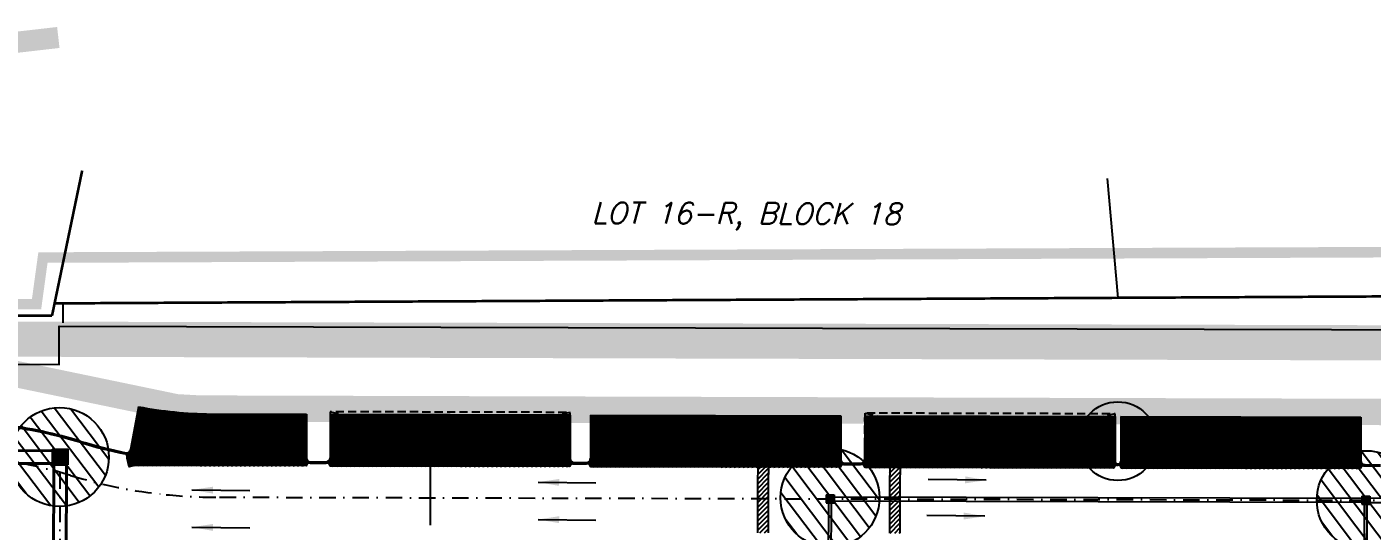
# Model space of a CAD drawing. Header units: feet. Extents: x 26064 to 27719, y 16802 to 28989.
# Drawn here: x 26745 to 27255, y 17937 to 18128 of the extents above; entities that cross this region are included whole.
import ezdxf
from ezdxf.enums import TextEntityAlignment as Align

# ---------------------------------------------------------------- set-up
doc = ezdxf.new("R2010")
doc.units = ezdxf.units.FT
doc.header["$LTSCALE"] = 50
doc.header["$MEASUREMENT"] = 0
for name, pattern in [('BORDER', [1.5, 1, -0.1, 0.1, -0.1, 0.1, -0.1]), ('CENTERPL', [0.25, 0.125, -0.0625, 0, -0.0625]), ('DASHED', [0.75, 0.5, -0.25]), ('HIDDEN', [0.375, 0.25, -0.125]), ('HIDDEN25', [0.0938, 0.0625, -0.0313]), ('PHANTOM', [2.5, 1.25, -0.25, 0.25, -0.25, 0.25, -0.25])]:
    doc.linetypes.add(name, pattern=pattern)
for name, color, linetype in [('CANOPY', 7, 'HIDDEN25'), ('CL-ROADS', 9, 'CENTERPL'), ('CONC-5INCH-BOUNDS', 251, 'Continuous'), ('CONC-5INCH-HATCH', 251, 'Continuous'), ('CURB-B', 4, 'Continuous'), ('CURB-F', 32, 'Continuous'), ('DEMO-UTILITY', 1, 'Continuous'), ('DIM', 4, 'Continuous'), ('FENCES-OTHER', 6, 'FENCE-WOOD'), ('IAN-CHECK', 221, 'Continuous'), ('INLET PROTECTION', 1, 'HIDDEN'), ('INLET-HATCH', 9, 'Continuous'), ('PAINT-MARKINGS', 32, 'Continuous'), ('PARKSTRIPES', 32, 'Continuous'), ('s-adjacent', 252, 'BORDER'), ('s-adjacent-txt-100', 251, 'Continuous'), ('s-adjoiners', 1, 'PHANTOM'), ('SD-INNER', 51, 'Continuous'), ('SD-OUTER', 6, 'Continuous'), ('SD-OUTER-PRIVATE', 6, 'Continuous'), ('SD-STRUCTURE', 6, 'Continuous'), ('SD-STRUCTURE-PRIVATE', 6, 'Continuous'), ('SILT FENCE', 200, 'Continuous'), ('SILT_FENCE', 1, 'HIDDEN'), ('WATER', 5, 'Continuous')]:
    doc.layers.add(name, color=color, linetype=linetype)
doc.styles.add('ls80', font='simplex', dxfattribs={"oblique": 15, "height": 4})
doc.linetypes.add('FENCE-WOOD', pattern='A,1,0,[132,ltypeshp.shx,S=0.05,R=0,X=0,Y=0],-0.1', length=1.1)
doc.dimstyles.new('dim', dxfattribs={"dimtxt": 0.18, "dimasz": 0.16, "dimexe": 0.0625, "dimexo": 0.0625, "dimgap": 0.03, "dimtad": 3, "dimdec": 4, "dimzin": 0, "dimdsep": 46, "dimtxsty": 'ls80', "dimcen": 0.09, "dimclrd": 256, "dimclre": 256, "dimclrt": 256, "dimaunit": 1, "dimadec": 4, "dimazin": 0, "dimtfac": 1, "dimtdec": 4, "dimtofl": 0, "dimtmove": 2, "dimatfit": 3, "dimfxl": 0, "dimtolj": 1, "dimtzin": 0, "dimlwd": -1, "dimlwe": -1, "dimarcsym": 0})

# ---------------------------------------------------------------- blocks, each defined once
blk = doc.blocks.new('ADA-marking')
for p, q in [((-2.84, 3), (-2.84, -3)), ((2.84, 3), (-2.84, 3)), ((-1.4, 0.7), (-1.37, 0.35)), ((-1.26, 2.37), (-1.04, -0.16)), ((-0.89, 1.74), (-0.81, 0.79)), ((0.32, 0.79), (-0.81, 0.79)), ((-0.78, 0.47), (-0.75, 0.16)), ((-0.78, 0.47), (0.32, 0.47)), ((-0.75, 0.16), (0.74, 0.16)), ((0.32, 0.47), (0.32, 0.79)), ((0.74, 0.16), (1.68, -1.69)), ((2.84, -3), (2.84, 3)), ((-2.84, -3), (2.84, -3)), ((-1.04, -0.16), (0.54, -0.16)), ((0.54, -0.16), (1.53, -2.1)), ((0.81, -1.32), (1, -1.68)), ((1.53, -2.1), (2.27, -1.77)), ((1.68, -1.69), (2.14, -1.48)), ((2.14, -1.48), (2.27, -1.77))]:
    blk.add_line(p, q)
for centre, radius, start, end in [((-0.57, -0.87), 1.77, 117.8826, 332.6359), ((-0.57, -0.87), 1.46, 123.2395, 342.159), ((-0.85, 2.19), 0.454, 264.3974, 156.5932)]:
    blk.add_arc(centre, radius, start, end)

msp = doc.modelspace()

# ---------------------------------------------------------------- hatches: boundary and pattern name
at = {"layer": 'CONC-5INCH-HATCH'}
h = msp.add_hatch(dxfattribs=at)
h.set_pattern_fill('ANSI37', scale=3.33, angle=329.2625, style=0)
edge = h.paths.add_edge_path()
edge.add_line((26784.40889, 17967.74955), (26787.34479, 17983.45904))
edge.add_arc((26816.32036, 18138.77939), 157.99998, 259.4327367, 269.3019231)
edge.add_line((26814.39538, 17980.79114), (26850.15436, 17980.69423))
edge.add_line((26850.15436, 17980.69423), (26850.11101, 17964.70003))
edge.add_arc((26852.11623, 17964.70373), 2.00522, 180.1056977, 241.7442438)
edge.add_line((26851.16694, 17962.93744), (26850.45778, 17961.61567))
edge.add_line((26850.45778, 17961.61567), (26785.34461, 17961.78156))
edge.add_line((26785.34461, 17961.78156), (26783.39738, 17961.32516))
edge.add_line((26783.39738, 17961.32516), (26782.62472, 17964.62169))
edge.add_line((26782.62472, 17964.62169), (26782.54681, 17966.11966))
edge.add_arc((26782.44293, 17968.11696), 2, 272.9774085, 349.4142637)
h = msp.add_hatch(dxfattribs=at)
h.set_pattern_fill('ANSI37', scale=3.33, angle=329.2625, style=0)
edge = h.paths.add_edge_path()
edge.add_line((26951.11349, 17962.67417), (26950.39238, 17961.36106))
edge.add_line((26950.39238, 17961.36106), (26859.71424, 17961.59208))
edge.add_line((26859.71424, 17961.59208), (26859.01105, 17962.91705))
edge.add_arc((26858.07347, 17964.68366), 2, 297.9558664, 359.8327778)
edge.add_line((26860.07346, 17964.67783), (26860.12008, 17980.65222))
edge.add_line((26860.12008, 17980.65222), (26950.12375, 17980.4083))
edge.add_line((26950.12375, 17980.4083), (26950.07313, 17964.43475))
edge.add_arc((26952.07312, 17964.42891), 2, 179.8327778, 241.3266378)
h = msp.add_hatch(dxfattribs=at)
h.set_pattern_fill('ANSI37', scale=3.33, angle=329.2625, style=0)
edge = h.paths.add_edge_path()
edge.add_line((27053.80845, 17962.40706), (27053.0735, 17961.09945))
edge.add_line((27053.0735, 17961.09945), (26958.46506, 17961.34049))
edge.add_line((26958.46506, 17961.34049), (26957.74528, 17962.65972))
edge.add_arc((26956.78873, 17964.41613), 2, 298.5729006, 359.8327778)
edge.add_line((26958.78872, 17964.4103), (26958.83539, 17980.3997))
edge.add_line((26958.83539, 17980.3997), (27052.83904, 17980.14494))
edge.add_line((27052.83904, 17980.14494), (27052.78838, 17964.15639))
edge.add_arc((27054.78837, 17964.15055), 2, 179.8327778, 240.6617658)
h = msp.add_hatch(dxfattribs=at)
h.set_pattern_fill('ANSI37', scale=3.33, angle=329.2625, style=0)
edge = h.paths.add_edge_path()
edge.add_line((27157.40696, 17962.13434), (27156.6507, 17960.83556))
edge.add_line((27156.6507, 17960.83556), (27062.4718, 17961.07551))
edge.add_line((27062.4718, 17961.07551), (27061.74278, 17962.38643))
edge.add_arc((27060.77075, 17964.13434), 2, 299.0788571, 359.8327778)
edge.add_line((27062.77074, 17964.1285), (27062.81741, 17980.1179))
edge.add_line((27062.81741, 17980.1179), (27156.82106, 17979.86314))
edge.add_line((27156.82106, 17979.86314), (27156.77291, 17963.36352))
edge.add_arc((27158.2729, 17963.35915), 1.5, 179.8327778, 234.7395031)
h = msp.add_hatch(dxfattribs=at)
h.set_pattern_fill('ANSI37', scale=3.33, angle=329.2625, style=0)
edge = h.paths.add_edge_path()
edge.add_line((27250.94632, 17961.88979), (27250.19213, 17960.59724))
edge.add_line((27250.19213, 17960.59724), (27159.69633, 17960.8278))
edge.add_line((27159.69633, 17960.8278), (27159.03403, 17961.97666))
edge.add_arc((27158.45087, 17963.35866), 1.5, 292.8781769, 359.8327778)
edge.add_line((27159.95086, 17963.35429), (27159.99902, 17979.85453))
edge.add_line((27159.99902, 17979.85453), (27250.00268, 17979.61061))
edge.add_line((27250.00268, 17979.61061), (27249.95602, 17963.62205))
edge.add_arc((27251.95601, 17963.61621), 2, 179.8327778, 239.6787797)
at = {"layer": 'INLET PROTECTION', "linetype": 'Continuous'}
h = msp.add_hatch(dxfattribs=at)
h.set_pattern_fill('ANSI31', scale=37.499998, angle=262.0889784, style=0)
h.set_pattern_definition([(307.088978, (50867.9314, -5299.729), (3.7392183, 2.82681806), [])])
edge = h.paths.add_edge_path()
edge.add_arc((26756.94311, 17964.99708), 18.75, 0, 360)
h = msp.add_hatch(dxfattribs=at)
h.set_pattern_fill('ANSI31', scale=37.499998, angle=262.0889784, style=0)
h.set_pattern_definition([(307.088978, (51160.1643, -5315.1487), (3.7392183, 2.82681806), [])])
edge = h.paths.add_edge_path()
edge.add_arc((27049.17607, 17949.57749), 18.75, 0, 360)
h = msp.add_hatch(dxfattribs=at)
h.set_pattern_fill('ANSI31', scale=37.499998, angle=262.0889784, style=0)
h.set_pattern_definition([(307.088978, (51363.5067, -5316.098), (3.7392183, 2.82681806), [])])
edge = h.paths.add_edge_path()
edge.add_arc((27252.51845, 17948.62833), 18.75, 0, 360)
at = {"layer": 'PAINT-MARKINGS'}
h = msp.add_hatch(dxfattribs=at)
h.set_pattern_fill('ANSI31', scale=10, style=0)
h.paths.add_polyline_path([(27025.83515, 17980.21812), (27021.83516, 17980.22896), (27021.70679, 17936.24675), (27025.70678, 17936.23591)])
h = msp.add_hatch(dxfattribs=at)
h.set_pattern_fill('ANSI31', scale=10, style=0)
h.paths.add_polyline_path([(27075.81736, 17980.08267), (27071.81738, 17980.09351), (27071.68901, 17936.11129), (27075.689, 17936.10045)])

# ---------------------------------------------------------------- linework, layer by layer
at = {"layer": 'CANOPY', "color": 7}
for p, q in [((26950.62792, 17981.90694), (26859.56805, 17962.68063)), ((26859.62425, 17982.15356), (26950.57543, 17962.43425)), ((27157.32524, 17981.33492), (27062.26491, 17962.12997)), ((27062.32179, 17981.61893), (27157.32301, 17961.85019))]:
    msp.add_line(p, q, dxfattribs=at)
at = {"layer": 'CANOPY', "color": 7, "flags": 128}
for points in [[(26859.62425, 17982.15356), (26859.57346, 17964.67929), (26859.56805, 17962.68063), (26950.57543, 17962.43425), (26950.62792, 17981.90694)], [(27062.32179, 17981.61893), (27062.26491, 17962.12997), (27157.32301, 17961.85274), (27157.32524, 17981.35961)]]:
    msp.add_lwpolyline(points, close=True, dxfattribs=at)
at = {"layer": 'CL-ROADS', "color": 7}
for p, q in [((26757.13913, 17959.20332), (26756.12858, 17613.27251)), ((26817.6736, 17949.78425), (27450.66491, 17948.08645)), ((27251.84983, 17948.61971), (27251.38107, 17573.83401))]:
    msp.add_line(p, q, dxfattribs=at)
for centre, radius, start, end in [((26713.70289, 17803.13508), 162, 72.9679353, 90.1544261), ((26816.22029, 18137.78443), 188, 252.9679353, 264.2562671), ((26816.32036, 18138.77941), 189, 264.2562671, 270.4102395)]:
    msp.add_arc(centre, radius, start, end, dxfattribs=at)
at = {"layer": 'CONC-5INCH-BOUNDS', "color": 7, "flags": 128}
for points in [[(26784.40889, 17967.74955), (26787.34479, 17983.45904, 0.043089087), (26814.39538, 17980.79114), (26850.15436, 17980.69423), (26850.11101, 17964.70003, 0.275626849), (26851.16694, 17962.93744), (26850.45778, 17961.61567), (26785.34461, 17961.78156), (26783.39738, 17961.32516), (26782.62472, 17964.62169), (26782.54681, 17966.11966, 0.346461152)], [(26951.11349, 17962.67417), (26950.39238, 17961.36106), (26859.71424, 17961.59208), (26859.01105, 17962.91705, 0.276746249), (26860.07346, 17964.67783), (26860.12008, 17980.65222), (26950.12375, 17980.4083), (26950.07313, 17964.43475, 0.274947694)], [(27053.80845, 17962.40706), (27053.0735, 17961.09945), (26958.46506, 17961.34049), (26957.74528, 17962.65972, 0.27384988), (26958.78872, 17964.4103), (26958.83539, 17980.3997), (27052.83904, 17980.14494), (27052.78838, 17964.15639, 0.271829812)], [(27157.40696, 17962.13434), (27156.6507, 17960.83556), (27062.4718, 17961.07551), (27061.74278, 17962.38643, 0.271478098), (27062.77074, 17964.1285), (27062.81741, 17980.1179), (27156.82106, 17979.86314), (27156.77291, 17963.36352, 0.244267129)], [(27250.94632, 17961.88979), (27250.19213, 17960.59724), (27159.69633, 17960.8278), (27159.03403, 17961.97666, 0.300749818), (27159.95086, 17963.35429), (27159.99902, 17979.85453), (27250.00268, 17979.61061), (27249.95602, 17963.62205, 0.267229135)]]:
    msp.add_lwpolyline(points, format="xyb", close=True, dxfattribs=at)
at = {"layer": 'CURB-B', "color": 7, "flags": 128}
for points in [[(26786.94527, 17984.04301), (26783.9174, 17967.8414)], [(26814.39894, 17981.29113), (26850.66062, 17981.19286)], [(26850.66062, 17981.19286), (26850.61249, 17964.70419)], [(26859.62154, 17981.15357), (26859.57346, 17964.67929)], [(26950.62521, 17980.90694), (26859.62154, 17981.15357)], [(26950.62521, 17980.90694), (26950.57713, 17964.43328)], [(26958.33685, 17980.90105), (26958.28872, 17964.40855)], [(26958.33685, 17980.90105), (27053.3365, 17980.64359)], [(27053.3365, 17980.64359), (27053.28838, 17964.15493)], [(27062.31887, 17980.61925), (27062.27075, 17964.12996)], [(27062.31887, 17980.61925), (27157.32252, 17980.36178)], [(27157.32252, 17980.36178), (27157.2729, 17963.36206)], [(27159.50048, 17980.35589), (27159.44671, 17963.35551)], [(27159.50048, 17980.35588), (27250.50414, 17980.10926)], [(27250.50414, 17980.10926), (27250.45603, 17963.62464)], [(26852.10842, 17963.19982), (26858.0694, 17963.18367)], [(26952.07204, 17962.92891), (26956.78364, 17962.91294)], [(27054.78431, 17962.65056), (27060.76669, 17962.63434)], [(27158.27019, 17962.35915), (27158.444, 17962.35868)], [(27251.95094, 17962.12027), (27257.90288, 17962.10011)]]:
    msp.add_lwpolyline(points, dxfattribs=at)
for points in [[(26786.94527, 17984.04301, 0.043879959), (26814.39894, 17981.29113)], [(26765.09253, 17970.94258, 0.04317724), (26735.50867, 17977.27514)], [(26765.09253, 17970.94258, 0.0252175), (26782.15031, 17966.64578)], [(26782.15031, 17966.64578, 0.417610155), (26783.9174, 17967.8414)], [(26850.61249, 17964.70419, 0.414274637), (26852.10842, 17963.19982)], [(26858.0694, 17963.18367, 0.41415249), (26859.57346, 17964.67929)], [(26950.57713, 17964.43328, 0.414075654), (26952.07204, 17962.92891)], [(26956.78364, 17962.91294, 0.414351485), (26958.28872, 17964.40855)], [(27053.28838, 17964.15493, 0.414274637), (27054.78431, 17962.65056)], [(27060.76669, 17962.63434, 0.41415249), (27062.27075, 17964.12996)], [(27157.2729, 17963.36206, 0.414274637), (27158.27019, 17962.35915)], [(27158.444, 17962.35868, 0.414080941), (27159.44671, 17963.35551)], [(27250.45603, 17963.62464, 0.414076031), (27251.95094, 17962.12027)]]:
    msp.add_lwpolyline(points, format="xyb", dxfattribs=at)
at = {"layer": 'CURB-F', "color": 7}
for p, q in [((26787.34479, 17983.45904), (26784.40889, 17967.74955)), ((26814.39538, 17980.79114), (26850.15916, 17980.69421)), ((26850.11101, 17964.70003), (26850.15436, 17980.69423)), ((26860.12008, 17980.65222), (26860.07346, 17964.67783)), ((26950.12375, 17980.4083), (26860.12008, 17980.65221)), ((26950.1197, 17980.38955), (26950.07313, 17964.43475)), ((26958.83539, 17980.3997), (26958.78872, 17964.4103)), ((26958.83539, 17980.3997), (27052.83904, 17980.14494)), ((27052.83504, 17980.14161), (27052.78838, 17964.15639)), ((27062.81741, 17980.1179), (27062.77074, 17964.1285)), ((27062.81741, 17980.1179), (27156.82106, 17979.86314)), ((27156.82106, 17979.86314), (27156.77291, 17963.36352)), ((27159.99902, 17979.85453), (27159.95086, 17963.35429)), ((27159.99902, 17979.85453), (27250.00268, 17979.61061)), ((27250.00268, 17979.61061), (27249.95602, 17963.62205)), ((26852.10707, 17962.69982), (26858.06805, 17962.68367)), ((26952.0677, 17962.42892), (26956.78331, 17962.41614)), ((27054.78295, 17962.15056), (27060.76533, 17962.13434)), ((27158.26884, 17961.85915), (27158.4468, 17961.85867)), ((27251.95059, 17961.61622), (27257.90657, 17961.60008))]:
    msp.add_line(p, q, dxfattribs=at)
for centre, radius, start, end in [((26816.32036, 18138.77941), 158, 259.432737, 269.3010029), ((26713.70289, 17803.13508), 175, 72.9732321, 82.8625841), ((26816.19171, 18137.79318), 175, 252.9724203, 258.750621), ((26782.44293, 17968.11696), 2, 258.750621, 349.4142637), ((26852.11249, 17964.69981), 2, 179.8327778, 269.844725), ((26858.07347, 17964.68366), 2, 269.844725, 359.8327778), ((26952.07312, 17964.42891), 2, 179.8327778, 269.844765), ((26956.78873, 17964.41613), 2, 269.844765, 359.8327778), ((27054.78837, 17964.15055), 2, 179.8327778, 269.844725), ((27060.77075, 17964.13434), 2, 269.844725, 359.8327778), ((27158.2729, 17963.35915), 1.5, 179.8327778, 269.844725), ((27158.45087, 17963.35866), 1.5, 269.844725, 359.8327778), ((27251.95601, 17963.61621), 2, 179.8327778, 269.844725)]:
    msp.add_arc(centre, radius, start, end, dxfattribs=at)
at = {"layer": 'DEMO-UTILITY', "color": 1, "linetype": 'DASHED', "const_width": 4}
msp.add_lwpolyline([(27139.07639, 16837.55616), (27136.77996, 16836.40038), (27176.86763, 16836.40038), (27177.08777, 16899.81834), (27306.13781, 16899.37037), (27307.17391, 17114.23636), (27497.1933, 17113.50827), (27496.89571, 17057.7123), (27575.39252, 17057.1509), (27578.04835, 18013.41051), (27578.04835, 18043.90918), (26750.68492, 18040.58724), (26748.26576, 18022.94146), (26393.41176, 18022.94146)], dxfattribs=at)
at = {"layer": 'DIM', "color": 7}
msp.add_lwpolyline([(26897.57701, 17964.51782), (26897.55643, 17939.21673)], dxfattribs=at)
at = {"layer": 'FENCES-OTHER', "color": 7, "ltscale": 0.5, "flags": 128}
msp.add_lwpolyline([(26250.46134, 18001.75788), (26756.80215, 18000.00023), (26756.86622, 18014.63596), (27577.18074, 18012.41286)], dxfattribs=at)
msp.add_lwpolyline([(26250.46134, 18001.75788), (26756.80215, 18000.00023), (26756.86622, 18014.63596), (27577.18074, 18012.41286)], dxfattribs=at)
at = {"layer": 'IAN-CHECK', "color": 7}
msp.add_circle((27158.32554, 17971.00968), 14.90146, dxfattribs=at)
at = {"layer": 'INLET PROTECTION', "color": 7, "linetype": 'Continuous'}
for centre in [(26756.94311, 17964.99708), (27049.17607, 17949.57749), (27252.51845, 17948.62833)]:
    msp.add_circle(centre, 18.75, dxfattribs=at)
at = {"layer": 'INLET-HATCH', "color": 7}
for points in [[(26754.1658, 17968.01844), (26760.16578, 17968.00093), (26754.14829, 17962.01847), (26760.14826, 17962.00096)], [(27047.7399, 17950.67656), (27050.73989, 17950.66781), (27047.73114, 17947.67658), (27050.73113, 17947.66782)], [(27250.91448, 17950.12595), (27253.91447, 17950.11719), (27250.90572, 17947.12596), (27253.90571, 17947.1172)]]:
    msp.add_solid(points, dxfattribs=at)
at = {"layer": 'PAINT-MARKINGS', "color": 7}
for p, q in [((27021.83517, 17980.23209), (27021.70679, 17936.24675)), ((27025.83515, 17980.21812), (27025.70678, 17936.23591)), ((27071.81739, 17980.09622), (27071.68901, 17936.11129)), ((27075.81737, 17980.08454), (27075.689, 17936.10045))]:
    msp.add_line(p, q, dxfattribs=at)
at = {"layer": 'PARKSTRIPES', "color": 7}
for p, q in [((26793.94441, 17964.2076), (26796.23183, 17982.06167)), ((26803.92362, 17963.21654), (26805.18422, 17981.17235)), ((26813.94333, 17962.79546), (26814.15452, 17980.79425)), ((26823.10568, 17962.76746), (26823.15446, 17980.7674)), ((26832.10564, 17962.74307), (26832.15443, 17980.74301)), ((26841.10561, 17962.71868), (26841.15439, 17980.71862)), ((26869.12005, 17980.62782), (26869.06751, 17962.6279)), ((26878.12002, 17980.60343), (26878.06748, 17962.60351)), ((26887.11998, 17980.57904), (26887.06745, 17962.57912)), ((26896.11995, 17980.55465), (26896.06742, 17962.55473)), ((26905.11992, 17980.53026), (26905.06738, 17962.53034)), ((26914.11988, 17980.50587), (26914.06735, 17962.50595)), ((26923.11985, 17980.48148), (26923.06732, 17962.48156)), ((26932.11982, 17980.45709), (26932.06728, 17962.45717)), ((26941.11979, 17980.4327), (26941.06725, 17962.43277)), ((26967.83537, 17980.38031), (26967.78284, 17962.38039)), ((26976.83534, 17980.35592), (26976.7828, 17962.35599)), ((26985.83531, 17980.33153), (26985.78277, 17962.3316)), ((26994.83527, 17980.30714), (26994.78274, 17962.30721)), ((27003.83524, 17980.28275), (27003.78271, 17962.28282)), ((27012.83521, 17980.25836), (27012.78267, 17962.25843)), ((27034.83511, 17980.19415), (27034.78258, 17962.19422)), ((27043.83508, 17980.16788), (27043.78254, 17962.16796)), ((27084.81733, 17980.05828), (27084.7648, 17962.05835)), ((27093.8173, 17980.03389), (27093.76476, 17962.03396)), ((27102.81726, 17980.00949), (27102.76473, 17962.00957)), ((27111.81723, 17979.9851), (27111.7647, 17961.98518)), ((27120.8172, 17979.96071), (27120.76466, 17961.96079)), ((27129.81717, 17979.93632), (27129.76463, 17961.9364)), ((27138.81713, 17979.91193), (27138.7646, 17961.91201)), ((27147.81709, 17979.88567), (27147.76456, 17961.88574)), ((27168.99898, 17979.83014), (27168.94645, 17961.83021)), ((27177.99895, 17979.80575), (27177.94642, 17961.80582)), ((27186.99892, 17979.78136), (27186.94638, 17961.78143)), ((27195.99889, 17979.75697), (27195.94635, 17961.75704)), ((27204.99885, 17979.73258), (27204.94632, 17961.73265)), ((27213.99882, 17979.70819), (27213.94629, 17961.70826)), ((27222.99879, 17979.6838), (27222.94625, 17961.68387)), ((27231.99875, 17979.6594), (27231.94622, 17961.65948)), ((27240.99872, 17979.63501), (27240.94619, 17961.63509))]:
    msp.add_line(p, q, dxfattribs=at)
at = {"layer": 's-adjacent', "color": 7}
msp.add_line((27154.25703, 18070.52766), (27158.33043, 18025.33344), dxfattribs=at)
at = {"layer": 's-adjoiners', "color": 7}
msp.add_line((26758.20863, 18023.2369), (26758.18694, 18015.80337), dxfattribs=at)
at = {"layer": 's-adjoiners', "color": 7, "const_width": 1}
for points in [[(26754.11998, 18018.52941), (26765.56344, 18073.54124)], [(26755.09583, 18023.22059), (27158.33043, 18025.33344)], [(27158.33043, 18025.33344), (27578.22467, 18027.53358)], [(26754.11998, 18018.52941), (26458.23079, 18018.92848)]]:
    msp.add_lwpolyline(points, dxfattribs=at)
at = {"layer": 'SD-INNER', "color": 7}
for p, q in [((26525.63138, 17967.93544), (26754.16361, 17967.26845)), ((26627.25643, 17963.13882), (26754.15048, 17962.76847)), ((26754.89826, 17962.01628), (26754.53549, 17838.09528)), ((26759.39824, 17962.00315), (26759.03548, 17838.08214))]:
    msp.add_line(p, q, dxfattribs=at)
at = {"layer": 'SD-OUTER', "color": 7}
for p, q in [((26526.01248, 17968.31433), (26754.16472, 17967.64845)), ((26627.9135, 17962.7569), (26754.14937, 17962.38847)), ((26754.51826, 17962.01739), (26754.1555, 17838.09639)), ((26759.77824, 17962.00204), (26759.41547, 17838.08103))]:
    msp.add_line(p, q, dxfattribs=at)
at = {"layer": 'SD-OUTER-PRIVATE', "color": 7}
for p, q in [((27047.8978, 17828.10243), (27048.72514, 17947.67367)), ((27048.8978, 17828.09972), (27049.72514, 17947.67076)), ((27050.73332, 17948.41813), (27250.90791, 17947.87564)), ((27050.7377, 17949.91812), (27250.91229, 17949.37564)), ((27251.61527, 17847.60731), (27251.90572, 17947.12304)), ((27252.61648, 17848.01861), (27252.90571, 17947.12012)), ((27253.90754, 17947.74251), (27537.23521, 17946.97468)), ((27253.91264, 17949.49251), (27536.77105, 17948.72594))]:
    msp.add_line(p, q, dxfattribs=at)
at = {"layer": 'SD-STRUCTURE', "color": 7}
for p, q in [((26754.1658, 17968.01844), (26754.14829, 17962.01847)), ((26754.1658, 17968.01844), (26760.16578, 17968.00093)), ((26760.16578, 17968.00093), (26760.14826, 17962.00096)), ((26754.14829, 17962.01847), (26760.14826, 17962.00096))]:
    msp.add_line(p, q, dxfattribs=at)
at = {"layer": 'SD-STRUCTURE-PRIVATE', "color": 7}
for p, q in [((27047.7399, 17950.67656), (27047.73114, 17947.67658)), ((27047.73114, 17947.67658), (27050.73113, 17947.66782)), ((27047.7399, 17950.67656), (27050.73989, 17950.66781)), ((27050.73989, 17950.66781), (27050.73113, 17947.66782)), ((27250.91448, 17950.12595), (27250.90572, 17947.12596)), ((27250.90572, 17947.12596), (27253.90571, 17947.1172)), ((27250.91448, 17950.12595), (27253.91447, 17950.11719)), ((27253.91447, 17950.11719), (27253.90571, 17947.1172))]:
    msp.add_line(p, q, dxfattribs=at)
at = {"layer": 'SILT FENCE', "linetype": 'Continuous', "const_width": 10, "flags": 128}
msp.add_lwpolyline([(27571.18993, 17113.92892), (27571.18993, 17648.08742), (27565.85877, 17658.64102), (27561.96805, 17673.0828), (27561.96805, 17792.50513), (27529.07287, 17872.54221), (27515.83663, 17965.7443), (27485.76855, 17981.4147), (26810.18741, 17983.35403), (26801.24797, 17983.84578), (26736.9852, 17997.16402), (26717.6278, 17998.68722), (26707.45353, 17998.94141), (26541.31565, 17998.97573), (26439.41486, 17996.83872), (26373.56271, 17989.8501), (26343.25903, 17981.11433), (26323.44511, 17981.69672), (26251.9082, 18008.79492), (26227.05969, 18020.52676)], dxfattribs=at)
at = {"layer": 'SILT_FENCE', "color": 3, "linetype": 'Continuous', "flags": 128}
msp.add_lwpolyline([(26250.44337, 18011.00838, 13.33333, 13.33333, 0), (27572.16596, 18007.42643, 13.33, 13.33, 0)], format="xyseb", dxfattribs=at)
at = {"layer": 'WATER', "linetype": 'Continuous', "const_width": 8, "flags": 128}
msp.add_lwpolyline([(26213.10262, 18120.14653), (26260.12127, 18101.65937), (26293.04278, 18080.87237), (26314.47306, 18078.3662), (26333.85148, 18079.7332), (26452.72699, 18067.46349), (26536.83767, 18066.99596), (26567.66957, 18075.46925), (26627.79181, 18103.97027), (26669.41487, 18113.98413), (26756.51501, 18123.99801)], dxfattribs=at)

# ---------------------------------------------------------------- block references
at = {"layer": 'PAINT-MARKINGS', "color": 7}
for p in [(27017.30893, 17971.24714), (27030.30886, 17971.2044), (27067.29114, 17971.11188)]:
    msp.add_blockref('ADA-marking', p, dxfattribs=at)

# ---------------------------------------------------------------- texts
at = {"layer": 's-adjacent-txt-100', "color": 7, "style": 'ls80', "oblique": 15}
msp.add_text('LOT 16-R, BLOCK 18', height=8, rotation=359.8011111, dxfattribs=at).set_placement((27017.37436, 18057.34285), align=Align.MIDDLE_CENTER)

# ---------------------------------------------------------------- leaders
at = {"layer": 'SD-STRUCTURE', "color": 7}
for points in [[(27108.42422, 17956.23855), (27086.45726, 17956.484)], [(26807.21118, 17952.53867), (26829.17813, 17952.29323)], [(26938.45711, 17955.46642), (26960.42407, 17955.22098)], [(26938.45711, 17941.33422), (26960.42407, 17941.08877)], [(27107.87634, 17942.55003), (27085.90938, 17942.79547)], [(26807.21118, 17938.40647), (26829.17813, 17938.16102)]]:
    msp.add_leader(points, dimstyle='dim', override={"dimscale": 50, "dimtad": 0, "dimpost": "'"}, dxfattribs=at)

doc.saveas('drawing.dxf')
